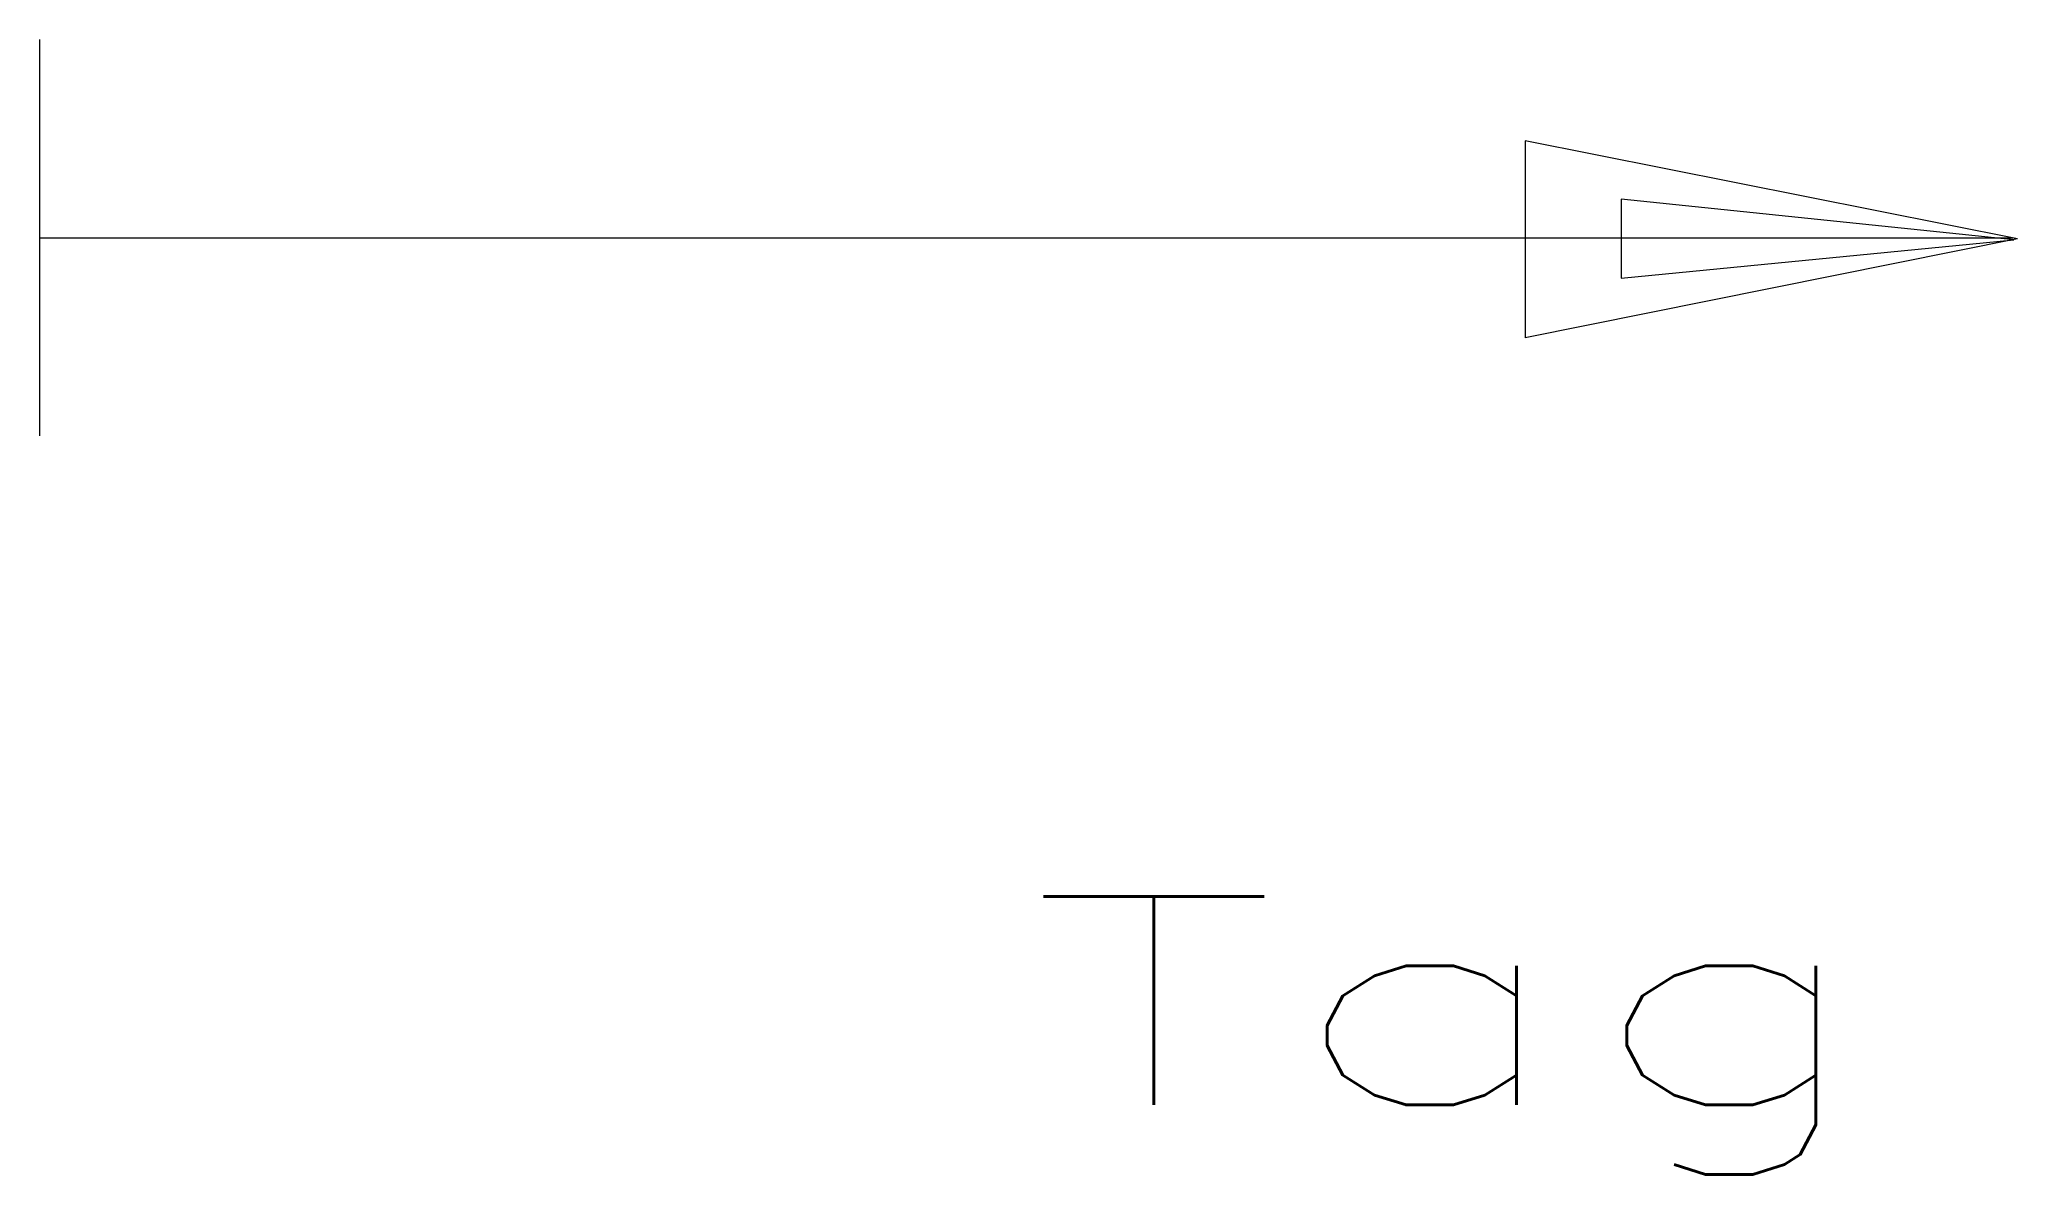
# Model space of a CAD drawing. Header units: inches. Extents: x -10 to 0, y -4.7 to 1.
import ezdxf
from ezdxf.enums import TextEntityAlignment as Align

# ---------------------------------------------------------------- set-up
doc = ezdxf.new("R2010")
doc.units = ezdxf.units.IN
doc.header["$MEASUREMENT"] = 0
doc.layers.get('0').update_dxf_attribs({"lineweight": 0})
doc.styles.get("Standard").update_dxf_attribs({"font": 'TXT.SHX'})

msp = doc.modelspace()

# ---------------------------------------------------------------- linework, layer by layer
at = {"color": 7, "linetype": 'Continuous', "lineweight": 0}
for p, q in [((-9.998, 1.001), (-9.998, -1.006)), ((0.019, -0.008), (-2.474, 0.487)), ((-2.474, 0.487), (-2.474, -0.51)), ((0, -0.014), (-1.988, 0.192)), ((-1.988, 0.192), (-1.988, -0.207)), ((-9.998, -0.003), (-0.003, -0.003)), ((0.019, -0.008), (-2.474, -0.51)), ((-1.988, -0.207), (0, -0.014))]:
    msp.add_line(p, q, dxfattribs=at)

# ---------------------------------------------------------------- texts
at = {"color": 7, "linetype": 'Continuous', "width": 1.587963}
msp.add_text('Tag', height=1.056, dxfattribs=at).set_placement((-4.994, -4.395), (-0.682, -4.395), align=Align.FIT)

doc.saveas('drawing.dxf')
